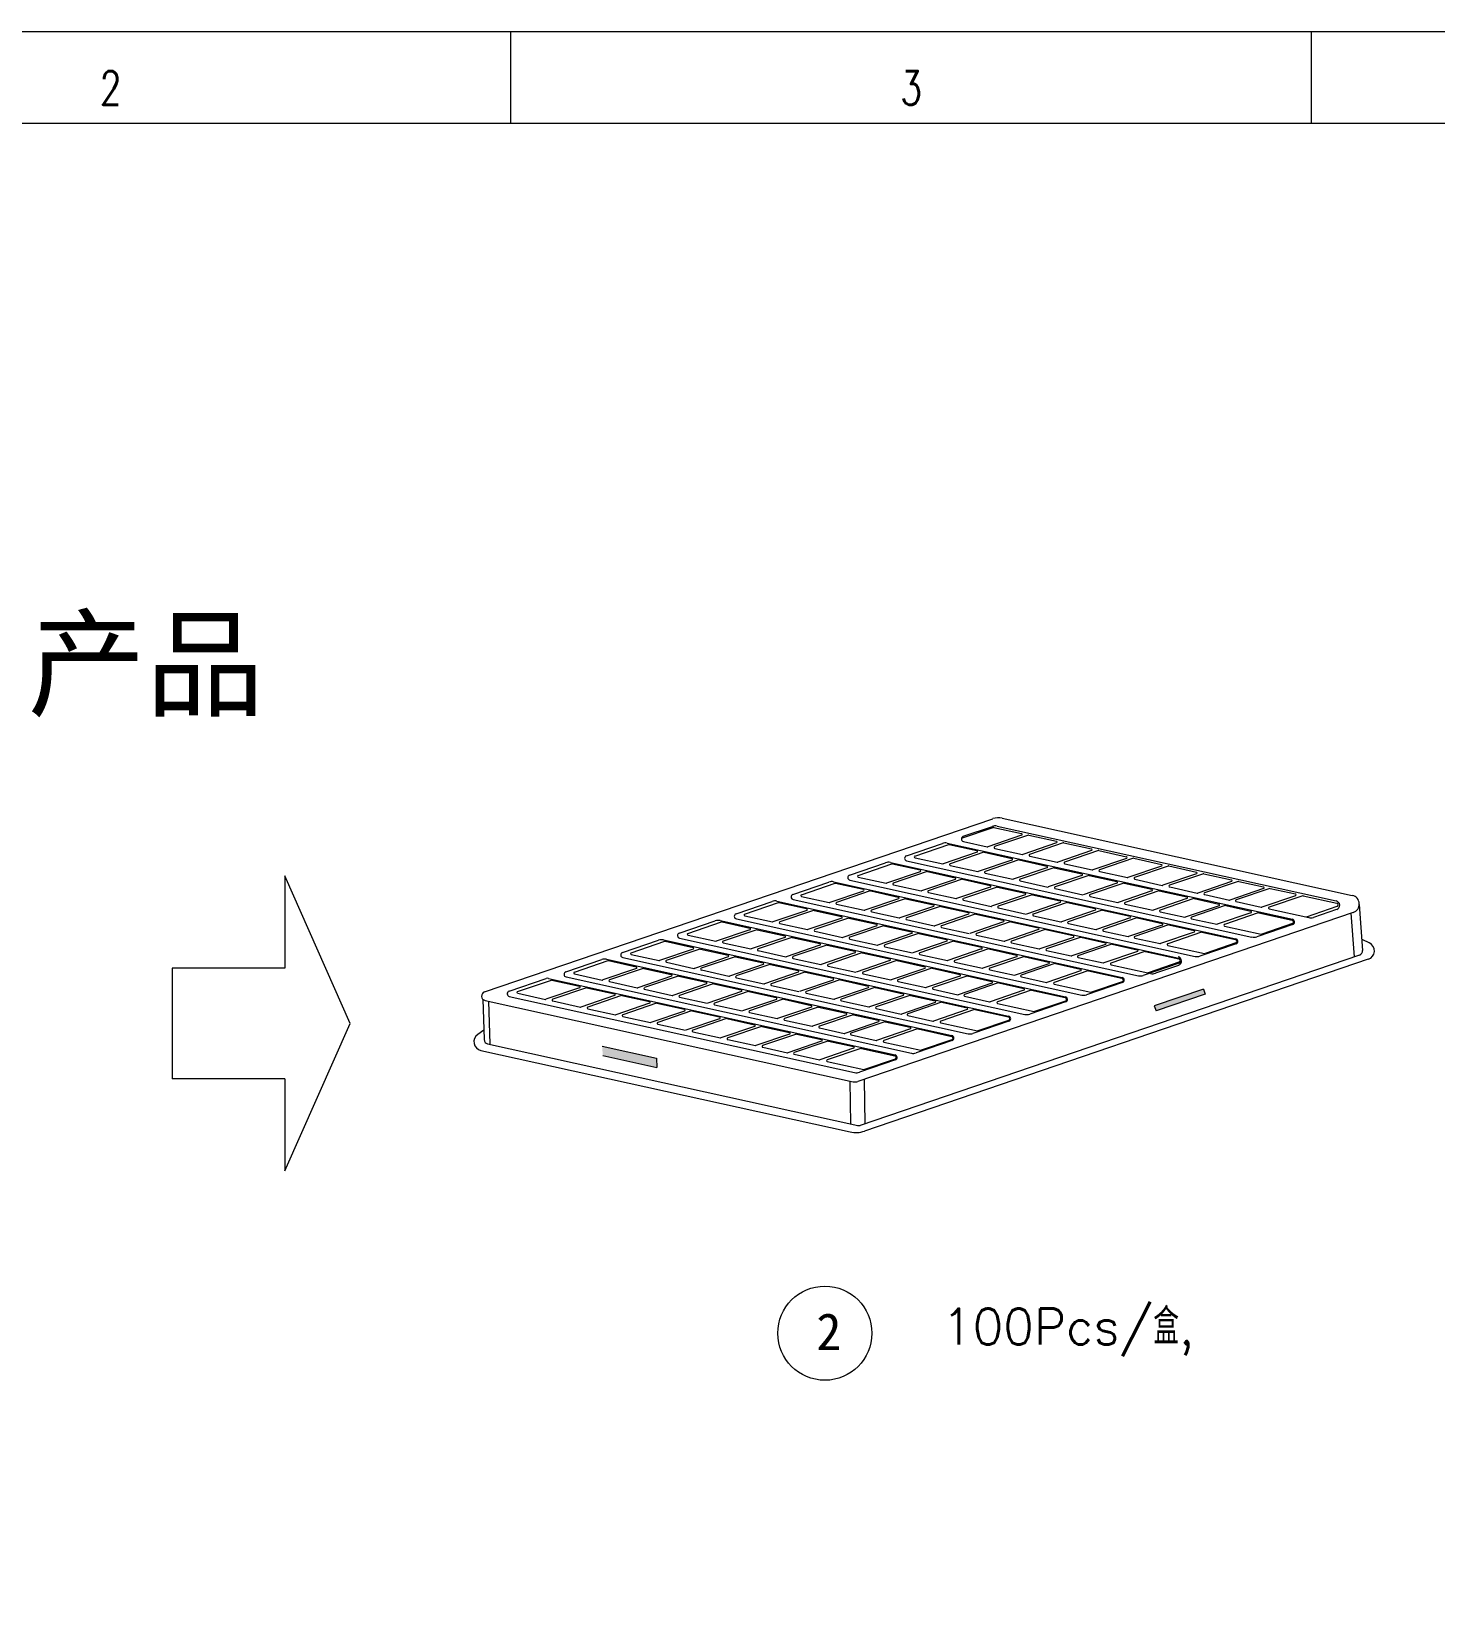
# Model space of a CAD drawing. Extents: x 2510 to 2660, y 706 to 761.
# Drawn here: x 2603.74 to 2624.71, y 737.73 to 761.17 of the extents above; entities that cross this region are included whole.
import ezdxf
from ezdxf.enums import TextEntityAlignment as Align

# ---------------------------------------------------------------- set-up
doc = ezdxf.new("R2010")
doc.units = 0
doc.header["$MEASUREMENT"] = 0
doc.layers.get('0').update_dxf_attribs({"linetype": 'CONTINUOUS', "lineweight": 20})
doc.layers.add('DIM', color=3, linetype='CONTINUOUS', lineweight=9)
doc.layers.add('HANBO', color=7, linetype='CONTINUOUS', lineweight=9)
doc.styles.add('ROMANS', font='ROMANS.SHX', dxfattribs={"bigfont": 'gbcbig.shx'})
doc.styles.get("Standard").update_dxf_attribs({"font": 'simplex.shx', "bigfont": 'gbcbig.shx'})
doc.styles.add('宋体', font='')
doc.styles.add('細', font='')
doc.styles.get('宋体').set_extended_font_data('SimSun')
doc.styles.get('細').set_extended_font_data('NSimSun')

msp = doc.modelspace()

# ---------------------------------------------------------------- hatches: boundary and pattern name
at = {"linetype": 'ByBlock'}
for points in [[(2620.505, 746.619), (2620.534, 746.544), (2621.266, 746.794), (2621.237, 746.869)], [(2613.078, 745.699), (2613.069, 745.84), (2612.259, 746.018), (2612.268, 745.878)]]:
    msp.add_hatch(color=3, dxfattribs=at).paths.add_polyline_path(points)

# ---------------------------------------------------------------- linework, layer by layer
at = {"color": 141, "linetype": 'ByBlock'}
for p, q in [((2610.504, 746.827), (2618.091, 749.413)), ((2618.234, 749.421), (2623.462, 748.268)), ((2617.624, 749.121), (2618.099, 749.283)), ((2617.65, 749.15), (2618.086, 749.298)), ((2618.522, 749.167), (2618.018, 748.995)), ((2618.106, 749.284), (2618.521, 749.192)), ((2618.624, 749.167), (2618.12, 748.996)), ((2618.157, 749.302), (2623.221, 748.185)), ((2618.631, 749.168), (2619.043, 749.077)), ((2616.802, 748.861), (2617.34, 749.044)), ((2616.93, 748.856), (2617.434, 749.028)), ((2617.857, 748.911), (2617.353, 748.74)), ((2617.411, 749.048), (2622.568, 747.911)), ((2617.441, 749.028), (2617.855, 748.937)), ((2617.959, 748.912), (2617.455, 748.74)), ((2617.654, 749.073), (2618.011, 748.995)), ((2617.966, 748.912), (2618.378, 748.821)), ((2618.122, 748.97), (2618.534, 748.879)), ((2619.045, 749.051), (2618.541, 748.88)), ((2619.146, 749.052), (2618.643, 748.881)), ((2619.567, 748.936), (2619.064, 748.764)), ((2619.154, 749.053), (2619.566, 748.962)), ((2619.669, 748.937), (2619.165, 748.765)), ((2619.676, 748.937), (2620.088, 748.846)), ((2615.954, 748.572), (2616.492, 748.755)), ((2616.082, 748.567), (2616.586, 748.739)), ((2616.564, 748.759), (2621.72, 747.622)), ((2616.593, 748.739), (2617.008, 748.648)), ((2616.806, 748.784), (2621.963, 747.647)), ((2616.932, 748.831), (2617.346, 748.739)), ((2617.457, 748.715), (2617.869, 748.624)), ((2618.379, 748.796), (2617.876, 748.624)), ((2618.481, 748.797), (2617.978, 748.625)), ((2618.902, 748.681), (2618.398, 748.509)), ((2618.488, 748.797), (2618.9, 748.706)), ((2619.004, 748.681), (2618.5, 748.51)), ((2618.644, 748.855), (2619.056, 748.764)), ((2619.011, 748.682), (2619.423, 748.591)), ((2619.167, 748.74), (2619.579, 748.649)), ((2620.09, 748.821), (2619.586, 748.649)), ((2620.192, 748.822), (2619.688, 748.65)), ((2620.612, 748.706), (2620.109, 748.534)), ((2620.199, 748.822), (2620.611, 748.731)), ((2620.714, 748.706), (2620.211, 748.535)), ((2620.721, 748.707), (2621.133, 748.616)), ((2615.107, 748.283), (2615.644, 748.466)), ((2615.235, 748.278), (2615.738, 748.45)), ((2615.716, 748.47), (2620.873, 747.333)), ((2615.745, 748.45), (2616.16, 748.359)), ((2615.959, 748.495), (2621.115, 747.358)), ((2616.084, 748.542), (2616.498, 748.45)), ((2617.009, 748.622), (2616.506, 748.451)), ((2617.111, 748.623), (2616.607, 748.451)), ((2616.609, 748.426), (2617.021, 748.335)), ((2617.532, 748.507), (2617.028, 748.335)), ((2617.118, 748.623), (2617.53, 748.532)), ((2617.634, 748.508), (2617.13, 748.336)), ((2617.641, 748.508), (2618.053, 748.417)), ((2617.979, 748.599), (2618.391, 748.509)), ((2618.502, 748.484), (2618.914, 748.393)), ((2619.424, 748.565), (2618.921, 748.394)), ((2619.526, 748.566), (2619.023, 748.394)), ((2619.947, 748.45), (2619.443, 748.278)), ((2619.533, 748.567), (2619.946, 748.476)), ((2620.049, 748.451), (2619.545, 748.279)), ((2619.689, 748.624), (2620.102, 748.534)), ((2620.056, 748.451), (2620.468, 748.36)), ((2620.212, 748.509), (2620.624, 748.418)), ((2621.135, 748.59), (2620.631, 748.419)), ((2621.237, 748.591), (2620.733, 748.419)), ((2621.657, 748.475), (2621.154, 748.303)), ((2621.244, 748.591), (2621.656, 748.501)), ((2621.759, 748.476), (2621.256, 748.304)), ((2621.766, 748.476), (2622.135, 748.395)), ((2615.111, 748.206), (2620.268, 747.069)), ((2615.236, 748.253), (2615.651, 748.161)), ((2616.161, 748.333), (2615.658, 748.162)), ((2616.263, 748.334), (2615.76, 748.162)), ((2616.684, 748.218), (2616.18, 748.046)), ((2616.27, 748.334), (2616.682, 748.243)), ((2616.786, 748.219), (2616.282, 748.047)), ((2616.793, 748.219), (2617.205, 748.128)), ((2617.131, 748.31), (2617.544, 748.22)), ((2618.054, 748.392), (2617.551, 748.22)), ((2618.156, 748.392), (2617.653, 748.221)), ((2617.654, 748.195), (2618.066, 748.104)), ((2618.577, 748.276), (2618.073, 748.105)), ((2618.163, 748.393), (2618.575, 748.302)), ((2618.679, 748.277), (2618.175, 748.105)), ((2618.686, 748.278), (2619.098, 748.187)), ((2619.024, 748.369), (2619.436, 748.278)), ((2619.547, 748.254), (2619.959, 748.163)), ((2620.47, 748.335), (2619.966, 748.163)), ((2620.571, 748.336), (2620.068, 748.164)), ((2620.992, 748.22), (2620.489, 748.048)), ((2620.579, 748.336), (2620.991, 748.245)), ((2621.094, 748.22), (2620.59, 748.049)), ((2620.735, 748.394), (2621.147, 748.303)), ((2621.101, 748.221), (2621.47, 748.139)), ((2621.257, 748.279), (2621.626, 748.197)), ((2622.136, 748.369), (2621.633, 748.198)), ((2622.23, 748.372), (2621.726, 748.2)), ((2622.613, 748.264), (2622.11, 748.093)), ((2622.722, 748.263), (2622.218, 748.092)), ((2622.237, 748.372), (2622.612, 748.29)), ((2622.729, 748.264), (2623.23, 748.153)), ((2614.259, 747.994), (2614.797, 748.177)), ((2614.387, 747.989), (2614.891, 748.161)), ((2614.388, 747.964), (2614.803, 747.872)), ((2615.314, 748.044), (2614.81, 747.873)), ((2614.868, 748.181), (2620.025, 747.044)), ((2614.898, 748.161), (2615.312, 748.07)), ((2615.416, 748.045), (2614.912, 747.873)), ((2615.423, 748.045), (2615.835, 747.954)), ((2615.761, 748.137), (2616.173, 748.046)), ((2623.476, 748.013), (2616.078, 745.491)), ((2616.284, 748.021), (2616.696, 747.931)), ((2617.206, 748.103), (2616.703, 747.931)), ((2617.308, 748.103), (2616.805, 747.932)), ((2617.729, 747.987), (2617.225, 747.816)), ((2617.315, 748.104), (2617.728, 748.013)), ((2617.831, 747.988), (2617.327, 747.816)), ((2617.838, 747.989), (2618.25, 747.898)), ((2618.177, 748.08), (2618.589, 747.989)), ((2619.099, 748.161), (2618.596, 747.989)), ((2619.201, 748.162), (2618.698, 747.99)), ((2618.699, 747.965), (2619.111, 747.874)), ((2619.622, 748.046), (2619.118, 747.874)), ((2619.208, 748.162), (2619.62, 748.071)), ((2619.724, 748.047), (2619.22, 747.875)), ((2619.731, 748.047), (2620.143, 747.956)), ((2620.069, 748.138), (2620.481, 748.048)), ((2620.592, 748.023), (2620.961, 747.942)), ((2621.471, 748.114), (2620.968, 747.942)), ((2621.564, 748.117), (2621.061, 747.945)), ((2621.948, 748.009), (2621.444, 747.837)), ((2622.057, 748.008), (2621.553, 747.836)), ((2621.572, 748.117), (2621.947, 748.034)), ((2621.727, 748.175), (2622.103, 748.092)), ((2622.064, 748.008), (2622.565, 747.898)), ((2622.22, 748.066), (2622.811, 747.936)), ((2623.233, 748.102), (2622.771, 747.945)), ((2623.228, 748.058), (2622.882, 747.94)), ((2623.44, 748.001), (2623.487, 747.35)), ((2623.565, 748.13), (2623.615, 747.446)), ((2613.411, 747.705), (2613.949, 747.888)), ((2613.539, 747.7), (2614.043, 747.872)), ((2614.466, 747.755), (2613.962, 747.584)), ((2614.02, 747.892), (2619.177, 746.755)), ((2614.05, 747.872), (2614.464, 747.781)), ((2614.568, 747.756), (2614.064, 747.584)), ((2614.263, 747.917), (2619.42, 746.78)), ((2614.575, 747.756), (2614.987, 747.665)), ((2614.913, 747.848), (2615.326, 747.757)), ((2615.836, 747.929), (2615.333, 747.757)), ((2615.938, 747.93), (2615.435, 747.758)), ((2615.436, 747.732), (2615.848, 747.642)), ((2616.359, 747.814), (2615.855, 747.642)), ((2615.945, 747.93), (2616.357, 747.839)), ((2616.461, 747.814), (2615.957, 747.643)), ((2616.468, 747.815), (2616.88, 747.724)), ((2616.806, 747.906), (2617.218, 747.815)), ((2617.329, 747.791), (2617.741, 747.7)), ((2618.252, 747.872), (2617.748, 747.7)), ((2618.353, 747.873), (2617.85, 747.701)), ((2618.774, 747.757), (2618.271, 747.585)), ((2618.361, 747.873), (2618.773, 747.782)), ((2618.876, 747.758), (2618.372, 747.586)), ((2618.883, 747.758), (2619.295, 747.667)), ((2619.222, 747.849), (2619.634, 747.759)), ((2620.144, 747.931), (2619.641, 747.759)), ((2620.246, 747.931), (2619.743, 747.76)), ((2619.744, 747.734), (2620.113, 747.653)), ((2620.623, 747.825), (2620.12, 747.653)), ((2620.717, 747.828), (2620.213, 747.656)), ((2620.253, 747.932), (2620.622, 747.85)), ((2621.1, 747.72), (2620.597, 747.548)), ((2621.209, 747.719), (2620.705, 747.547)), ((2620.724, 747.828), (2621.099, 747.745)), ((2621.062, 747.919), (2621.437, 747.837)), ((2621.216, 747.719), (2621.717, 747.609)), ((2621.555, 747.811), (2622.102, 747.69)), ((2622.572, 747.834), (2622.035, 747.651)), ((2622.568, 747.847), (2622.109, 747.69)), ((2612.564, 747.416), (2613.101, 747.599)), ((2612.692, 747.411), (2613.195, 747.583)), ((2613.173, 747.603), (2618.329, 746.466)), ((2613.202, 747.583), (2613.617, 747.492)), ((2613.416, 747.628), (2618.572, 746.491)), ((2613.541, 747.675), (2613.955, 747.583)), ((2614.066, 747.559), (2614.478, 747.468)), ((2614.988, 747.64), (2614.485, 747.468)), ((2615.09, 747.641), (2614.587, 747.469)), ((2615.511, 747.525), (2615.007, 747.353)), ((2615.098, 747.641), (2615.51, 747.55)), ((2615.613, 747.525), (2615.109, 747.354)), ((2615.62, 747.526), (2616.032, 747.435)), ((2615.959, 747.617), (2616.371, 747.526)), ((2616.881, 747.698), (2616.378, 747.527)), ((2616.983, 747.699), (2616.48, 747.528)), ((2616.481, 747.502), (2616.893, 747.411)), ((2617.404, 747.583), (2616.9, 747.411)), ((2616.99, 747.7), (2617.402, 747.609)), ((2617.506, 747.584), (2617.002, 747.412)), ((2617.513, 747.584), (2617.925, 747.493)), ((2617.851, 747.676), (2618.263, 747.585)), ((2618.374, 747.56), (2618.786, 747.47)), ((2619.297, 747.642), (2618.793, 747.47)), ((2619.399, 747.642), (2618.895, 747.471)), ((2619.776, 747.536), (2619.272, 747.364)), ((2619.869, 747.539), (2619.365, 747.367)), ((2619.406, 747.643), (2619.774, 747.561)), ((2619.876, 747.539), (2620.251, 747.456)), ((2620.215, 747.63), (2620.59, 747.548)), ((2620.707, 747.522), (2621.254, 747.401)), ((2621.725, 747.545), (2621.187, 747.362)), ((2621.72, 747.558), (2621.262, 747.401)), ((2623.603, 747.614), (2623.716, 747.559)), ((2611.716, 747.127), (2612.254, 747.31)), ((2611.844, 747.122), (2612.347, 747.294)), ((2612.325, 747.314), (2617.482, 746.177)), ((2612.355, 747.294), (2612.769, 747.203)), ((2612.568, 747.339), (2617.725, 746.202)), ((2612.693, 747.386), (2613.108, 747.294)), ((2613.618, 747.466), (2613.115, 747.295)), ((2613.72, 747.467), (2613.217, 747.295)), ((2613.218, 747.27), (2613.63, 747.179)), ((2614.141, 747.351), (2613.637, 747.179)), ((2613.727, 747.467), (2614.139, 747.376)), ((2614.243, 747.352), (2613.739, 747.18)), ((2614.25, 747.352), (2614.662, 747.261)), ((2614.588, 747.444), (2615, 747.353)), ((2615.111, 747.328), (2615.523, 747.237)), ((2616.034, 747.409), (2615.53, 747.238)), ((2616.135, 747.41), (2615.632, 747.239)), ((2616.556, 747.294), (2616.053, 747.122)), ((2623.57, 747.378), (2616.111, 744.835)), ((2616.143, 747.411), (2616.555, 747.32)), ((2616.658, 747.295), (2616.154, 747.123)), ((2623.701, 747.314), (2616.176, 744.749)), ((2616.665, 747.295), (2617.077, 747.204)), ((2617.004, 747.387), (2617.416, 747.296)), ((2617.926, 747.468), (2617.423, 747.296)), ((2618.028, 747.469), (2617.525, 747.297)), ((2617.526, 747.271), (2617.938, 747.181)), ((2618.449, 747.353), (2617.945, 747.181)), ((2618.035, 747.469), (2618.448, 747.378)), ((2618.551, 747.353), (2618.047, 747.182)), ((2619.021, 747.25), (2618.518, 747.078)), ((2618.558, 747.354), (2618.927, 747.272)), ((2618.896, 747.445), (2619.265, 747.364)), ((2619.028, 747.25), (2619.403, 747.167)), ((2619.367, 747.341), (2619.742, 747.259)), ((2620.253, 747.431), (2619.749, 747.259)), ((2620.361, 747.43), (2619.858, 747.258)), ((2620.877, 747.256), (2620.339, 747.073)), ((2620.368, 747.43), (2620.87, 747.32)), ((2620.873, 747.269), (2620.414, 747.112)), ((2610.868, 746.838), (2611.423, 747.027)), ((2611.459, 747.029), (2616.634, 745.888)), ((2611.72, 747.05), (2616.877, 745.913)), ((2611.845, 747.097), (2612.26, 747.005)), ((2612.77, 747.177), (2612.267, 747.006)), ((2612.872, 747.178), (2612.369, 747.006)), ((2613.293, 747.062), (2612.79, 746.89)), ((2612.88, 747.178), (2613.292, 747.087)), ((2613.395, 747.063), (2612.891, 746.891)), ((2613.402, 747.063), (2613.814, 746.972)), ((2613.741, 747.155), (2614.153, 747.064)), ((2614.663, 747.236), (2614.16, 747.064)), ((2614.765, 747.236), (2614.262, 747.065)), ((2614.263, 747.039), (2614.675, 746.948)), ((2615.186, 747.12), (2614.682, 746.949)), ((2614.772, 747.237), (2615.184, 747.146)), ((2615.288, 747.121), (2614.784, 746.95)), ((2615.295, 747.122), (2615.707, 747.031)), ((2615.633, 747.213), (2616.045, 747.122)), ((2616.156, 747.098), (2616.568, 747.007)), ((2617.079, 747.179), (2616.575, 747.007)), ((2617.181, 747.18), (2616.677, 747.008)), ((2617.601, 747.064), (2617.098, 746.892)), ((2617.188, 747.18), (2617.6, 747.089)), ((2617.703, 747.064), (2617.2, 746.893)), ((2617.71, 747.065), (2618.079, 746.983)), ((2618.049, 747.156), (2618.417, 747.075)), ((2618.928, 747.247), (2618.425, 747.075)), ((2618.519, 747.052), (2618.894, 746.97)), ((2619.405, 747.142), (2618.901, 746.97)), ((2619.514, 747.141), (2619.01, 746.969)), ((2619.521, 747.141), (2620.022, 747.031)), ((2619.859, 747.233), (2620.407, 747.112)), ((2620.867, 747.224), (2620.522, 747.106)), ((2610.996, 746.833), (2611.5, 747.005)), ((2610.998, 746.808), (2611.412, 746.716)), ((2611.923, 746.888), (2611.419, 746.717)), ((2611.507, 747.005), (2611.921, 746.914)), ((2612.025, 746.889), (2611.521, 746.717)), ((2612.032, 746.889), (2612.444, 746.798)), ((2612.37, 746.981), (2612.782, 746.89)), ((2612.893, 746.866), (2613.305, 746.775)), ((2613.816, 746.947), (2613.312, 746.775)), ((2613.917, 746.947), (2613.414, 746.776)), ((2614.338, 746.831), (2613.835, 746.66)), ((2613.925, 746.948), (2614.337, 746.857)), ((2614.44, 746.832), (2613.936, 746.661)), ((2614.447, 746.833), (2614.859, 746.742)), ((2614.786, 746.924), (2615.198, 746.833)), ((2615.708, 747.005), (2615.205, 746.833)), ((2615.81, 747.006), (2615.307, 746.834)), ((2615.308, 746.809), (2615.72, 746.718)), ((2616.231, 746.89), (2615.727, 746.718)), ((2615.817, 747.006), (2616.23, 746.915)), ((2616.333, 746.891), (2615.829, 746.719)), ((2616.34, 746.891), (2616.752, 746.8)), ((2616.678, 746.982), (2617.091, 746.892)), ((2617.201, 746.867), (2617.57, 746.786)), ((2618.08, 746.958), (2617.577, 746.786)), ((2618.173, 746.961), (2617.67, 746.789)), ((2618.557, 746.853), (2618.054, 746.681)), ((2618.666, 746.852), (2618.162, 746.68)), ((2618.181, 746.961), (2618.556, 746.878)), ((2618.673, 746.852), (2619.174, 746.742)), ((2619.011, 746.944), (2619.559, 746.823)), ((2620.029, 746.967), (2619.491, 746.784)), ((2620.025, 746.98), (2619.566, 746.823)), ((2610.476, 746.719), (2610.496, 746.115)), ((2610.511, 746.699), (2616.006, 745.487)), ((2610.561, 746.688), (2610.582, 746.045)), ((2610.872, 746.761), (2616.029, 745.624)), ((2611.523, 746.692), (2611.935, 746.601)), ((2612.445, 746.773), (2611.942, 746.601)), ((2612.547, 746.774), (2612.044, 746.602)), ((2612.045, 746.577), (2612.457, 746.486)), ((2612.968, 746.658), (2612.464, 746.486)), ((2612.554, 746.774), (2612.966, 746.683)), ((2613.07, 746.658), (2612.566, 746.487)), ((2613.077, 746.659), (2613.489, 746.568)), ((2613.415, 746.75), (2613.827, 746.659)), ((2613.938, 746.635), (2614.35, 746.544)), ((2614.861, 746.716), (2614.357, 746.544)), ((2614.963, 746.717), (2614.459, 746.545)), ((2615.383, 746.601), (2614.88, 746.429)), ((2614.97, 746.717), (2615.382, 746.626)), ((2615.485, 746.602), (2614.982, 746.43)), ((2615.492, 746.602), (2615.904, 746.511)), ((2615.831, 746.693), (2616.243, 746.603)), ((2616.753, 746.775), (2616.25, 746.603)), ((2616.855, 746.775), (2616.352, 746.604)), ((2616.353, 746.578), (2616.722, 746.497)), ((2617.233, 746.669), (2616.729, 746.497)), ((2617.326, 746.672), (2616.822, 746.5)), ((2616.863, 746.776), (2617.231, 746.694)), ((2617.709, 746.564), (2617.206, 746.392)), ((2617.818, 746.563), (2617.315, 746.391)), ((2617.333, 746.672), (2617.708, 746.589)), ((2617.671, 746.763), (2618.046, 746.681)), ((2617.825, 746.563), (2618.327, 746.453)), ((2618.164, 746.655), (2618.711, 746.534)), ((2619.181, 746.678), (2618.644, 746.495)), ((2619.177, 746.691), (2618.718, 746.534)), ((2612.568, 746.461), (2612.98, 746.37)), ((2613.49, 746.542), (2612.987, 746.371)), ((2613.592, 746.543), (2613.089, 746.372)), ((2613.09, 746.346), (2613.502, 746.255)), ((2614.013, 746.427), (2613.509, 746.255)), ((2613.599, 746.544), (2614.012, 746.453)), ((2614.115, 746.428), (2613.611, 746.256)), ((2614.535, 746.312), (2614.032, 746.14)), ((2614.122, 746.428), (2614.534, 746.337)), ((2614.637, 746.313), (2614.134, 746.141)), ((2614.46, 746.52), (2614.873, 746.429)), ((2614.645, 746.313), (2615.057, 746.222)), ((2614.983, 746.404), (2615.395, 746.314)), ((2615.906, 746.486), (2615.402, 746.314)), ((2616.008, 746.486), (2615.504, 746.315)), ((2616.385, 746.38), (2615.881, 746.208)), ((2616.478, 746.383), (2615.975, 746.211)), ((2616.015, 746.487), (2616.383, 746.405)), ((2616.485, 746.383), (2616.86, 746.3)), ((2616.824, 746.474), (2617.199, 746.392)), ((2617.316, 746.366), (2617.864, 746.245)), ((2618.334, 746.389), (2617.796, 746.206)), ((2618.329, 746.402), (2617.871, 746.245)), ((2610.491, 746.254), (2610.401, 746.192)), ((2613.613, 746.231), (2614.025, 746.14)), ((2614.135, 746.115), (2614.547, 746.025)), ((2615.058, 746.197), (2614.555, 746.025)), ((2615.16, 746.197), (2614.656, 746.026)), ((2615.537, 746.091), (2615.034, 745.919)), ((2615.63, 746.094), (2615.127, 745.922)), ((2615.167, 746.198), (2615.536, 746.116)), ((2615.506, 746.289), (2615.874, 746.208)), ((2615.637, 746.094), (2616.013, 746.011)), ((2615.976, 746.185), (2616.351, 746.103)), ((2616.862, 746.275), (2616.358, 746.103)), ((2616.97, 746.274), (2616.467, 746.102)), ((2617.486, 746.1), (2616.948, 745.917)), ((2616.977, 746.274), (2617.479, 746.164)), ((2617.482, 746.113), (2617.023, 745.956)), ((2610.448, 745.953), (2615.962, 744.737)), ((2610.548, 746.052), (2616.075, 744.833)), ((2614.658, 746), (2615.026, 745.919)), ((2615.128, 745.896), (2615.503, 745.814)), ((2616.014, 745.986), (2615.51, 745.814)), ((2616.123, 745.985), (2615.619, 745.813)), ((2616.13, 745.985), (2616.631, 745.875)), ((2616.468, 746.077), (2617.016, 745.956)), ((2615.621, 745.788), (2616.168, 745.667)), ((2616.638, 745.811), (2616.101, 745.628)), ((2616.634, 745.824), (2616.175, 745.667)), ((2615.959, 745.497), (2615.969, 744.856)), ((2616.17, 745.522), (2616.181, 744.859))]:
    msp.add_line(p, q, dxfattribs=at)
at = {"linetype": 'ByBlock'}
for p, q in [((2621.237, 746.869), (2620.505, 746.619)), ((2621.266, 746.794), (2620.534, 746.544)), ((2621.237, 746.869), (2621.266, 746.794)), ((2620.505, 746.619), (2620.534, 746.544)), ((2612.259, 746.018), (2613.069, 745.84)), ((2612.268, 745.878), (2613.078, 745.699)), ((2613.069, 745.84), (2613.078, 745.699))]:
    msp.add_line(p, q, dxfattribs=at)
at = {"color": 141, "linetype": 'ByBlock'}
for centre, radius, start, end in [((2618.177, 749.162), 0.266, 77.5605, 108.8246), ((2617.663, 749.112), 0.0398, 108.8246, 257.5605), ((2618.128, 749.173), 0.133, 77.5605, 108.8246), ((2618.103, 749.271), 0.0133, 77.5605, 108.8246), ((2618.518, 749.179), 0.0133, 288.8246, 77.5605), ((2618.628, 749.155), 0.0133, 77.5605, 108.8246), ((2617.383, 748.919), 0.133, 77.5605, 108.8246), ((2617.438, 749.015), 0.0133, 77.5605, 108.8246), ((2617.853, 748.924), 0.0133, 288.8246, 77.5605), ((2617.963, 748.899), 0.0133, 77.5605, 108.8246), ((2618.014, 749.008), 0.0133, 257.5605, 288.8246), ((2618.125, 748.983), 0.0133, 108.8246, 257.5605), ((2619.04, 749.064), 0.0133, 288.8246, 77.5605), ((2619.151, 749.04), 0.0133, 77.5605, 108.8246), ((2619.563, 748.949), 0.0133, 288.8246, 77.5605), ((2619.673, 748.924), 0.0133, 77.5605, 108.8246), ((2616.535, 748.63), 0.133, 77.5605, 108.8246), ((2616.59, 748.726), 0.0133, 77.5605, 108.8246), ((2616.815, 748.823), 0.0398, 108.8246, 257.5605), ((2616.934, 748.844), 0.0133, 108.8246, 257.5605), ((2617.349, 748.752), 0.0133, 257.5605, 288.8246), ((2617.459, 748.728), 0.0133, 108.8246, 257.5605), ((2618.375, 748.808), 0.0133, 288.8246, 77.5605), ((2618.486, 748.784), 0.0133, 77.5605, 108.8246), ((2618.537, 748.892), 0.0133, 257.5605, 288.8246), ((2618.647, 748.868), 0.0133, 108.8246, 257.5605), ((2618.898, 748.693), 0.0133, 288.8246, 77.5605), ((2619.008, 748.669), 0.0133, 77.5605, 108.8246), ((2619.059, 748.777), 0.0133, 257.5605, 288.8246), ((2619.17, 748.753), 0.0133, 108.8246, 257.5605), ((2620.085, 748.833), 0.0133, 288.8246, 77.5605), ((2620.196, 748.809), 0.0133, 77.5605, 108.8246), ((2620.608, 748.718), 0.0133, 288.8246, 77.5605), ((2620.718, 748.694), 0.0133, 77.5605, 108.8246), ((2615.687, 748.341), 0.133, 77.5605, 108.8246), ((2615.743, 748.437), 0.0133, 77.5605, 108.8246), ((2615.967, 748.534), 0.0398, 108.8246, 257.5605), ((2616.087, 748.555), 0.0133, 108.8246, 257.5605), ((2616.501, 748.463), 0.0133, 257.5605, 288.8246), ((2616.612, 748.439), 0.0133, 108.8246, 257.5605), ((2617.005, 748.635), 0.0133, 288.8246, 77.5605), ((2617.115, 748.61), 0.0133, 77.5605, 108.8246), ((2617.527, 748.519), 0.0133, 288.8246, 77.5605), ((2617.638, 748.495), 0.0133, 77.5605, 108.8246), ((2617.872, 748.637), 0.0133, 257.5605, 288.8246), ((2617.982, 748.612), 0.0133, 108.8246, 257.5605), ((2618.394, 748.522), 0.0133, 257.5605, 288.8246), ((2618.505, 748.497), 0.0133, 108.8246, 257.5605), ((2619.42, 748.578), 0.0133, 288.8246, 77.5605), ((2619.531, 748.554), 0.0133, 77.5605, 108.8246), ((2619.582, 748.662), 0.0133, 257.5605, 288.8246), ((2619.692, 748.637), 0.0133, 108.8246, 257.5605), ((2619.943, 748.463), 0.0133, 288.8246, 77.5605), ((2620.053, 748.438), 0.0133, 77.5605, 108.8246), ((2620.104, 748.547), 0.0133, 257.5605, 288.8246), ((2620.215, 748.522), 0.0133, 108.8246, 257.5605), ((2621.13, 748.603), 0.0133, 288.8246, 77.5605), ((2621.241, 748.579), 0.0133, 77.5605, 108.8246), ((2621.653, 748.488), 0.0133, 288.8246, 77.5605), ((2621.763, 748.463), 0.0133, 77.5605, 108.8246), ((2615.12, 748.245), 0.0398, 108.8246, 257.5605), ((2615.239, 748.266), 0.0133, 108.8246, 257.5605), ((2616.157, 748.346), 0.0133, 288.8246, 77.5605), ((2616.268, 748.321), 0.0133, 77.5605, 108.8246), ((2616.68, 748.23), 0.0133, 288.8246, 77.5605), ((2616.79, 748.206), 0.0133, 77.5605, 108.8246), ((2617.024, 748.348), 0.0133, 257.5605, 288.8246), ((2617.134, 748.323), 0.0133, 108.8246, 257.5605), ((2617.546, 748.233), 0.0133, 257.5605, 288.8246), ((2617.657, 748.208), 0.0133, 108.8246, 257.5605), ((2618.05, 748.404), 0.0133, 288.8246, 77.5605), ((2618.16, 748.38), 0.0133, 77.5605, 108.8246), ((2618.572, 748.289), 0.0133, 288.8246, 77.5605), ((2618.683, 748.265), 0.0133, 77.5605, 108.8246), ((2618.917, 748.406), 0.0133, 257.5605, 288.8246), ((2619.027, 748.382), 0.0133, 108.8246, 257.5605), ((2619.55, 748.267), 0.0133, 108.8246, 257.5605), ((2620.465, 748.347), 0.0133, 288.8246, 77.5605), ((2620.576, 748.323), 0.0133, 77.5605, 108.8246), ((2620.627, 748.431), 0.0133, 257.5605, 288.8246), ((2620.737, 748.407), 0.0133, 108.8246, 257.5605), ((2620.988, 748.232), 0.0133, 288.8246, 77.5605), ((2621.098, 748.208), 0.0133, 77.5605, 108.8246), ((2621.15, 748.316), 0.0133, 257.5605, 288.8246), ((2621.26, 748.292), 0.0133, 108.8246, 257.5605), ((2621.629, 748.21), 0.0133, 257.5605, 288.8246), ((2621.73, 748.188), 0.0133, 108.8246, 257.5605), ((2622.132, 748.382), 0.0133, 288.8246, 77.5605), ((2622.234, 748.359), 0.0133, 77.5605, 108.8246), ((2622.609, 748.277), 0.0133, 288.8246, 77.5605), ((2622.726, 748.251), 0.0133, 77.5605, 108.8246), ((2623.433, 748.139), 0.133, 288.8246, 77.5605), ((2614.272, 747.956), 0.0398, 108.8246, 257.5605), ((2614.391, 747.977), 0.0133, 108.8246, 257.5605), ((2614.84, 748.052), 0.133, 77.5605, 108.8246), ((2614.895, 748.148), 0.0133, 77.5605, 108.8246), ((2615.309, 748.057), 0.0133, 288.8246, 77.5605), ((2615.42, 748.032), 0.0133, 77.5605, 108.8246), ((2615.654, 748.174), 0.0133, 257.5605, 288.8246), ((2615.764, 748.15), 0.0133, 108.8246, 257.5605), ((2615.832, 747.941), 0.0133, 288.8246, 77.5605), ((2616.176, 748.059), 0.0133, 257.5605, 288.8246), ((2616.287, 748.034), 0.0133, 108.8246, 257.5605), ((2617.202, 748.115), 0.0133, 288.8246, 77.5605), ((2617.313, 748.091), 0.0133, 77.5605, 108.8246), ((2617.725, 748), 0.0133, 288.8246, 77.5605), ((2617.835, 747.976), 0.0133, 77.5605, 108.8246), ((2618.069, 748.117), 0.0133, 257.5605, 288.8246), ((2618.179, 748.093), 0.0133, 108.8246, 257.5605), ((2618.702, 747.978), 0.0133, 108.8246, 257.5605), ((2619.095, 748.174), 0.0133, 288.8246, 77.5605), ((2619.205, 748.149), 0.0133, 77.5605, 108.8246), ((2619.618, 748.058), 0.0133, 288.8246, 77.5605), ((2619.728, 748.034), 0.0133, 77.5605, 108.8246), ((2619.962, 748.176), 0.0133, 257.5605, 288.8246), ((2620.072, 748.151), 0.0133, 108.8246, 257.5605), ((2620.14, 747.943), 0.0133, 288.8246, 77.5605), ((2620.484, 748.06), 0.0133, 257.5605, 288.8246), ((2620.595, 748.036), 0.0133, 108.8246, 257.5605), ((2621.467, 748.126), 0.0133, 288.8246, 77.5605), ((2621.569, 748.104), 0.0133, 77.5605, 108.8246), ((2621.944, 748.021), 0.0133, 288.8246, 77.5605), ((2622.061, 747.995), 0.0133, 77.5605, 108.8246), ((2622.105, 748.105), 0.0133, 257.5605, 288.8246), ((2622.105, 748.105), 0.0133, 257.5605, 288.8246), ((2622.223, 748.079), 0.0133, 108.8246, 257.5605), ((2623.207, 748.121), 0.0664, 288.8246, 77.5605), ((2623.225, 748.127), 0.0266, 288.8246, 77.5605), ((2613.992, 747.763), 0.133, 77.5605, 108.8246), ((2614.047, 747.859), 0.0133, 77.5605, 108.8246), ((2614.462, 747.768), 0.0133, 288.8246, 77.5605), ((2614.572, 747.743), 0.0133, 77.5605, 108.8246), ((2614.806, 747.885), 0.0133, 257.5605, 288.8246), ((2614.916, 747.861), 0.0133, 108.8246, 257.5605), ((2615.328, 747.77), 0.0133, 257.5605, 288.8246), ((2615.439, 747.745), 0.0133, 108.8246, 257.5605), ((2615.942, 747.917), 0.0133, 77.5605, 108.8246), ((2616.354, 747.826), 0.0133, 288.8246, 77.5605), ((2616.465, 747.802), 0.0133, 77.5605, 108.8246), ((2616.699, 747.944), 0.0133, 257.5605, 288.8246), ((2616.809, 747.919), 0.0133, 108.8246, 257.5605), ((2616.877, 747.711), 0.0133, 288.8246, 77.5605), ((2617.221, 747.828), 0.0133, 257.5605, 288.8246), ((2617.332, 747.804), 0.0133, 108.8246, 257.5605), ((2618.247, 747.885), 0.0133, 288.8246, 77.5605), ((2618.358, 747.86), 0.0133, 77.5605, 108.8246), ((2618.77, 747.769), 0.0133, 288.8246, 77.5605), ((2618.88, 747.745), 0.0133, 77.5605, 108.8246), ((2619.114, 747.887), 0.0133, 257.5605, 288.8246), ((2619.224, 747.862), 0.0133, 108.8246, 257.5605), ((2619.637, 747.771), 0.0133, 257.5605, 288.8246), ((2619.747, 747.747), 0.0133, 108.8246, 257.5605), ((2620.251, 747.919), 0.0133, 77.5605, 108.8246), ((2620.619, 747.837), 0.0133, 288.8246, 77.5605), ((2620.721, 747.815), 0.0133, 77.5605, 108.8246), ((2620.963, 747.955), 0.0133, 257.5605, 288.8246), ((2621.065, 747.932), 0.0133, 108.8246, 257.5605), ((2621.096, 747.732), 0.0133, 288.8246, 77.5605), ((2621.213, 747.706), 0.0133, 77.5605, 108.8246), ((2621.44, 747.85), 0.0133, 257.5605, 288.8246), ((2621.44, 747.85), 0.0133, 257.5605, 288.8246), ((2621.557, 747.824), 0.0133, 108.8246, 257.5605), ((2622.559, 747.872), 0.0266, 288.8246, 77.5605), ((2622.559, 747.872), 0.0398, 288.8246, 77.5605), ((2622.839, 748.066), 0.133, 257.5605, 288.8246), ((2613.144, 747.474), 0.133, 77.5605, 108.8246), ((2613.199, 747.57), 0.0133, 77.5605, 108.8246), ((2613.424, 747.667), 0.0398, 108.8246, 257.5605), ((2613.544, 747.688), 0.0133, 108.8246, 257.5605), ((2613.614, 747.479), 0.0133, 288.8246, 77.5605), ((2613.958, 747.596), 0.0133, 257.5605, 288.8246), ((2614.069, 747.572), 0.0133, 108.8246, 257.5605), ((2614.984, 747.652), 0.0133, 288.8246, 77.5605), ((2615.095, 747.628), 0.0133, 77.5605, 108.8246), ((2615.507, 747.537), 0.0133, 288.8246, 77.5605), ((2615.617, 747.513), 0.0133, 77.5605, 108.8246), ((2615.851, 747.655), 0.0133, 257.5605, 288.8246), ((2615.961, 747.63), 0.0133, 108.8246, 257.5605), ((2616.373, 747.539), 0.0133, 257.5605, 288.8246), ((2616.484, 747.515), 0.0133, 108.8246, 257.5605), ((2616.987, 747.687), 0.0133, 77.5605, 108.8246), ((2617.4, 747.596), 0.0133, 288.8246, 77.5605), ((2617.51, 747.571), 0.0133, 77.5605, 108.8246), ((2617.854, 747.689), 0.0133, 108.8246, 257.5605), ((2617.922, 747.48), 0.0133, 288.8246, 77.5605), ((2618.266, 747.598), 0.0133, 257.5605, 288.8246), ((2618.377, 747.573), 0.0133, 108.8246, 257.5605), ((2619.292, 747.654), 0.0133, 288.8246, 77.5605), ((2619.403, 747.63), 0.0133, 77.5605, 108.8246), ((2619.771, 747.548), 0.0133, 288.8246, 77.5605), ((2619.873, 747.526), 0.0133, 77.5605, 108.8246), ((2620.116, 747.666), 0.0133, 257.5605, 288.8246), ((2620.217, 747.643), 0.0133, 108.8246, 257.5605), ((2620.592, 747.561), 0.0133, 257.5605, 288.8246), ((2620.592, 747.561), 0.0133, 257.5605, 288.8246), ((2620.71, 747.535), 0.0133, 108.8246, 257.5605), ((2621.712, 747.583), 0.0266, 288.8246, 77.5605), ((2621.712, 747.583), 0.0398, 288.8246, 77.5605), ((2621.992, 747.777), 0.133, 257.5605, 288.8246), ((2622.105, 747.703), 0.0133, 257.5605, 288.8246), ((2623.658, 747.44), 0.133, 288.8246, 63.9871), ((2612.296, 747.185), 0.133, 77.5605, 108.8246), ((2612.352, 747.281), 0.0133, 77.5605, 108.8246), ((2612.576, 747.378), 0.0398, 108.8246, 257.5605), ((2612.696, 747.399), 0.0133, 108.8246, 257.5605), ((2613.11, 747.307), 0.0133, 257.5605, 288.8246), ((2613.221, 747.283), 0.0133, 108.8246, 257.5605), ((2613.724, 747.454), 0.0133, 77.5605, 108.8246), ((2614.136, 747.364), 0.0133, 288.8246, 77.5605), ((2614.247, 747.339), 0.0133, 77.5605, 108.8246), ((2614.481, 747.481), 0.0133, 257.5605, 288.8246), ((2614.591, 747.456), 0.0133, 108.8246, 257.5605), ((2614.659, 747.248), 0.0133, 288.8246, 77.5605), ((2615.003, 747.366), 0.0133, 257.5605, 288.8246), ((2615.114, 747.341), 0.0133, 108.8246, 257.5605), ((2616.029, 747.422), 0.0133, 288.8246, 77.5605), ((2616.14, 747.398), 0.0133, 77.5605, 108.8246), ((2616.552, 747.307), 0.0133, 288.8246, 77.5605), ((2616.662, 747.282), 0.0133, 77.5605, 108.8246), ((2617.006, 747.4), 0.0133, 108.8246, 257.5605), ((2617.419, 747.309), 0.0133, 257.5605, 288.8246), ((2617.529, 747.284), 0.0133, 108.8246, 257.5605), ((2618.033, 747.456), 0.0133, 77.5605, 108.8246), ((2618.445, 747.365), 0.0133, 288.8246, 77.5605), ((2618.555, 747.341), 0.0133, 77.5605, 108.8246), ((2618.789, 747.482), 0.0133, 257.5605, 288.8246), ((2618.899, 747.458), 0.0133, 108.8246, 257.5605), ((2618.924, 747.259), 0.0133, 288.8246, 77.5605), ((2619.025, 747.237), 0.0133, 77.5605, 108.8246), ((2619.268, 747.377), 0.0133, 257.5605, 288.8246), ((2619.37, 747.354), 0.0133, 108.8246, 257.5605), ((2619.745, 747.272), 0.0133, 257.5605, 288.8246), ((2619.745, 747.272), 0.0133, 257.5605, 288.8246), ((2619.862, 747.246), 0.0133, 108.8246, 257.5605), ((2620.248, 747.443), 0.0133, 288.8246, 77.5605), ((2620.366, 747.417), 0.0133, 77.5605, 108.8246), ((2620.846, 747.287), 0.0664, 288.8246, 77.5605), ((2620.864, 747.294), 0.0266, 288.8246, 77.5605), ((2620.864, 747.294), 0.0398, 288.8246, 77.5605), ((2621.144, 747.488), 0.133, 257.5605, 288.8246), ((2621.257, 747.414), 0.0133, 257.5605, 288.8246), ((2623.549, 747.441), 0.0664, 288.8246, 4.1491), ((2611.445, 746.964), 0.0664, 77.5605, 108.8246), ((2611.729, 747.089), 0.0398, 108.8246, 257.5605), ((2611.848, 747.11), 0.0133, 108.8246, 257.5605), ((2612.766, 747.19), 0.0133, 288.8246, 77.5605), ((2612.877, 747.165), 0.0133, 77.5605, 108.8246), ((2613.289, 747.075), 0.0133, 288.8246, 77.5605), ((2613.399, 747.05), 0.0133, 77.5605, 108.8246), ((2613.633, 747.192), 0.0133, 257.5605, 288.8246), ((2613.743, 747.167), 0.0133, 108.8246, 257.5605), ((2614.155, 747.077), 0.0133, 257.5605, 288.8246), ((2614.266, 747.052), 0.0133, 108.8246, 257.5605), ((2614.769, 747.224), 0.0133, 77.5605, 108.8246), ((2615.182, 747.133), 0.0133, 288.8246, 77.5605), ((2615.292, 747.109), 0.0133, 77.5605, 108.8246), ((2615.526, 747.25), 0.0133, 257.5605, 288.8246), ((2615.636, 747.226), 0.0133, 108.8246, 257.5605), ((2615.704, 747.018), 0.0133, 288.8246, 77.5605), ((2616.159, 747.111), 0.0133, 108.8246, 257.5605), ((2617.074, 747.191), 0.0133, 288.8246, 77.5605), ((2617.185, 747.167), 0.0133, 77.5605, 108.8246), ((2617.597, 747.076), 0.0133, 288.8246, 77.5605), ((2617.707, 747.052), 0.0133, 77.5605, 108.8246), ((2617.941, 747.193), 0.0133, 257.5605, 288.8246), ((2618.052, 747.169), 0.0133, 108.8246, 257.5605), ((2618.42, 747.088), 0.0133, 257.5605, 288.8246), ((2618.522, 747.065), 0.0133, 108.8246, 257.5605), ((2619.401, 747.154), 0.0133, 288.8246, 77.5605), ((2619.518, 747.128), 0.0133, 77.5605, 108.8246), ((2620.016, 747.005), 0.0266, 288.8246, 77.5605), ((2620.016, 747.005), 0.0398, 288.8246, 77.5605), ((2620.296, 747.199), 0.133, 257.5605, 288.8246), ((2620.41, 747.125), 0.0133, 257.5605, 288.8246), ((2620.479, 747.232), 0.133, 257.5605, 288.8246), ((2610.525, 746.764), 0.0664, 108.8246, 257.5605), ((2610.881, 746.8), 0.0398, 108.8246, 257.5605), ((2611, 746.821), 0.0133, 108.8246, 257.5605), ((2611.918, 746.901), 0.0133, 288.8246, 77.5605), ((2612.029, 746.876), 0.0133, 77.5605, 108.8246), ((2612.263, 747.018), 0.0133, 257.5605, 288.8246), ((2612.373, 746.994), 0.0133, 108.8246, 257.5605), ((2612.441, 746.786), 0.0133, 288.8246, 77.5605), ((2612.785, 746.903), 0.0133, 257.5605, 288.8246), ((2612.896, 746.878), 0.0133, 108.8246, 257.5605), ((2613.811, 746.959), 0.0133, 288.8246, 77.5605), ((2613.922, 746.935), 0.0133, 77.5605, 108.8246), ((2614.334, 746.844), 0.0133, 288.8246, 77.5605), ((2614.444, 746.82), 0.0133, 77.5605, 108.8246), ((2614.678, 746.961), 0.0133, 257.5605, 288.8246), ((2614.789, 746.937), 0.0133, 108.8246, 257.5605), ((2615.311, 746.822), 0.0133, 108.8246, 257.5605), ((2615.815, 746.993), 0.0133, 77.5605, 108.8246), ((2616.227, 746.902), 0.0133, 288.8246, 77.5605), ((2616.337, 746.878), 0.0133, 77.5605, 108.8246), ((2616.571, 747.02), 0.0133, 257.5605, 288.8246), ((2616.681, 746.995), 0.0133, 108.8246, 257.5605), ((2616.749, 746.787), 0.0133, 288.8246, 77.5605), ((2617.093, 746.905), 0.0133, 257.5605, 288.8246), ((2617.204, 746.88), 0.0133, 108.8246, 257.5605), ((2617.573, 746.799), 0.0133, 257.5605, 288.8246), ((2617.674, 746.776), 0.0133, 108.8246, 257.5605), ((2618.076, 746.97), 0.0133, 288.8246, 77.5605), ((2618.178, 746.948), 0.0133, 77.5605, 108.8246), ((2618.553, 746.865), 0.0133, 288.8246, 77.5605), ((2618.67, 746.839), 0.0133, 77.5605, 108.8246), ((2618.897, 746.983), 0.0133, 257.5605, 288.8246), ((2618.897, 746.983), 0.0133, 257.5605, 288.8246), ((2619.014, 746.957), 0.0133, 108.8246, 257.5605), ((2619.449, 746.91), 0.133, 257.5605, 288.8246), ((2619.562, 746.836), 0.0133, 257.5605, 288.8246), ((2611.415, 746.729), 0.0133, 257.5605, 288.8246), ((2611.525, 746.705), 0.0133, 108.8246, 257.5605), ((2611.937, 746.614), 0.0133, 257.5605, 288.8246), ((2612.048, 746.589), 0.0133, 108.8246, 257.5605), ((2612.551, 746.761), 0.0133, 77.5605, 108.8246), ((2612.964, 746.67), 0.0133, 288.8246, 77.5605), ((2613.074, 746.646), 0.0133, 77.5605, 108.8246), ((2613.308, 746.788), 0.0133, 257.5605, 288.8246), ((2613.418, 746.763), 0.0133, 108.8246, 257.5605), ((2613.486, 746.555), 0.0133, 288.8246, 77.5605), ((2613.83, 746.672), 0.0133, 257.5605, 288.8246), ((2613.941, 746.648), 0.0133, 108.8246, 257.5605), ((2614.856, 746.729), 0.0133, 288.8246, 77.5605), ((2614.967, 746.704), 0.0133, 77.5605, 108.8246), ((2615.379, 746.613), 0.0133, 288.8246, 77.5605), ((2615.489, 746.589), 0.0133, 77.5605, 108.8246), ((2615.723, 746.731), 0.0133, 257.5605, 288.8246), ((2615.834, 746.706), 0.0133, 108.8246, 257.5605), ((2616.246, 746.616), 0.0133, 257.5605, 288.8246), ((2616.356, 746.591), 0.0133, 108.8246, 257.5605), ((2616.86, 746.763), 0.0133, 77.5605, 108.8246), ((2617.228, 746.681), 0.0133, 288.8246, 77.5605), ((2617.33, 746.659), 0.0133, 77.5605, 108.8246), ((2617.705, 746.576), 0.0133, 288.8246, 77.5605), ((2617.822, 746.55), 0.0133, 77.5605, 108.8246), ((2618.049, 746.694), 0.0133, 257.5605, 288.8246), ((2618.049, 746.694), 0.0133, 257.5605, 288.8246), ((2618.167, 746.668), 0.0133, 108.8246, 257.5605), ((2619.169, 746.716), 0.0266, 288.8246, 77.5605), ((2619.169, 746.716), 0.0398, 288.8246, 77.5605), ((2612.46, 746.499), 0.0133, 257.5605, 288.8246), ((2612.571, 746.474), 0.0133, 108.8246, 257.5605), ((2612.983, 746.383), 0.0133, 257.5605, 288.8246), ((2613.093, 746.359), 0.0133, 108.8246, 257.5605), ((2613.597, 746.531), 0.0133, 77.5605, 108.8246), ((2614.009, 746.44), 0.0133, 288.8246, 77.5605), ((2614.119, 746.415), 0.0133, 77.5605, 108.8246), ((2614.463, 746.533), 0.0133, 108.8246, 257.5605), ((2614.531, 746.324), 0.0133, 288.8246, 77.5605), ((2614.642, 746.3), 0.0133, 77.5605, 108.8246), ((2614.875, 746.442), 0.0133, 257.5605, 288.8246), ((2614.986, 746.417), 0.0133, 108.8246, 257.5605), ((2615.398, 746.327), 0.0133, 257.5605, 288.8246), ((2615.508, 746.302), 0.0133, 108.8246, 257.5605), ((2615.901, 746.498), 0.0133, 288.8246, 77.5605), ((2616.012, 746.474), 0.0133, 77.5605, 108.8246), ((2616.381, 746.392), 0.0133, 288.8246, 77.5605), ((2616.482, 746.37), 0.0133, 77.5605, 108.8246), ((2616.725, 746.51), 0.0133, 257.5605, 288.8246), ((2616.827, 746.487), 0.0133, 108.8246, 257.5605), ((2617.202, 746.405), 0.0133, 257.5605, 288.8246), ((2617.202, 746.405), 0.0133, 257.5605, 288.8246), ((2617.319, 746.379), 0.0133, 108.8246, 257.5605), ((2618.321, 746.427), 0.0266, 288.8246, 77.5605), ((2618.321, 746.427), 0.0398, 288.8246, 77.5605), ((2618.601, 746.621), 0.133, 257.5605, 288.8246), ((2618.714, 746.547), 0.0133, 257.5605, 288.8246), ((2610.476, 746.083), 0.133, 124.4446, 257.5605), ((2610.562, 746.117), 0.0664, 181.8371, 257.5605), ((2613.616, 746.244), 0.0133, 108.8246, 257.5605), ((2614.028, 746.153), 0.0133, 257.5605, 288.8246), ((2614.138, 746.128), 0.0133, 108.8246, 257.5605), ((2615.054, 746.209), 0.0133, 288.8246, 77.5605), ((2615.164, 746.185), 0.0133, 77.5605, 108.8246), ((2615.533, 746.103), 0.0133, 288.8246, 77.5605), ((2615.635, 746.081), 0.0133, 77.5605, 108.8246), ((2615.877, 746.221), 0.0133, 257.5605, 288.8246), ((2615.979, 746.198), 0.0133, 108.8246, 257.5605), ((2616.354, 746.116), 0.0133, 257.5605, 288.8246), ((2616.354, 746.116), 0.0133, 257.5605, 288.8246), ((2616.471, 746.09), 0.0133, 108.8246, 257.5605), ((2616.857, 746.287), 0.0133, 288.8246, 77.5605), ((2616.975, 746.261), 0.0133, 77.5605, 108.8246), ((2617.473, 746.138), 0.0266, 288.8246, 77.5605), ((2617.473, 746.138), 0.0398, 288.8246, 77.5605), ((2617.753, 746.332), 0.133, 257.5605, 288.8246), ((2617.866, 746.258), 0.0133, 257.5605, 288.8246), ((2614.55, 746.038), 0.0133, 257.5605, 288.8246), ((2614.661, 746.013), 0.0133, 108.8246, 257.5605), ((2615.029, 745.932), 0.0133, 257.5605, 288.8246), ((2615.131, 745.909), 0.0133, 108.8246, 257.5605), ((2616.01, 745.998), 0.0133, 288.8246, 77.5605), ((2616.127, 745.972), 0.0133, 77.5605, 108.8246), ((2616.625, 745.849), 0.0266, 288.8246, 77.5605), ((2616.625, 745.849), 0.0398, 288.8246, 77.5605), ((2616.905, 746.043), 0.133, 257.5605, 288.8246), ((2617.019, 745.969), 0.0133, 257.5605, 288.8246), ((2615.506, 745.827), 0.0133, 257.5605, 288.8246), ((2615.506, 745.827), 0.0133, 257.5605, 288.8246), ((2615.623, 745.801), 0.0133, 108.8246, 257.5605), ((2616.058, 745.754), 0.133, 257.5605, 288.8246), ((2616.171, 745.68), 0.0133, 257.5605, 288.8246), ((2616.035, 745.617), 0.133, 257.5605, 288.8246), ((2616.048, 745.126), 0.398, 257.5605, 288.8246), ((2616.089, 744.898), 0.0664, 257.5605, 288.8246)]:
    msp.add_arc(centre, radius, start, end, dxfattribs=at)
at = {"layer": 'DIM', "color": 240, "linetype": 'ByBlock'}
for p, q in [((2607.522, 748.56), (2607.522, 747.184)), ((2608.498, 746.358), (2607.522, 748.56)), ((2607.522, 747.184), (2605.836, 747.184)), ((2605.836, 747.184), (2605.836, 745.532)), ((2607.522, 744.156), (2608.498, 746.358)), ((2607.522, 745.532), (2605.836, 745.532)), ((2607.522, 745.532), (2607.522, 744.156))]:
    msp.add_line(p, q, dxfattribs=at)
at = {"layer": 'DIM', "linetype": 'ByBlock'}
msp.add_circle((2615.585, 741.732), 0.702, dxfattribs=at)
at = {"layer": 'HANBO'}
for p, q in [((2610.895, 759.797), (2610.895, 761.166)), ((2622.85, 759.797), (2622.85, 761.166))]:
    msp.add_line(p, q, dxfattribs=at)
at = {"layer": 'HANBO', "linetype": 'Continuous', "lineweight": 0}
for points in [[(2582.92, 761.166), (2660.084, 761.166), (2660.084, 706.41), (2582.92, 706.41)], [(2584.289, 759.797), (2658.715, 759.797), (2658.718, 707.779), (2584.289, 707.779)]]:
    msp.add_lwpolyline(points, close=True, dxfattribs=at)

# ---------------------------------------------------------------- texts
at = {"layer": 'DIM', "linetype": 'ByBlock', "style": '宋体'}
msp.add_text('产品', height=1.2943, dxfattribs=at).set_placement((2603.681, 751.079))
at = {"layer": 'DIM', "linetype": 'ByBlock', "insert": (2617.335, 742.099), "char_height": 0.5333, "width": 13.00784, "attachment_point": 1}
msp.add_mtext('100Pcs/{\\Fromanc,gbcbig|c134;盒},', dxfattribs=at)
at = {"layer": 'DIM', "linetype": 'ByBlock', "insert": (2615.458, 742.031), "char_height": 0.55085, "width": 0.06914, "attachment_point": 1, "style": '細'}
msp.add_mtext('{\\fSimSun|b0|i0|c134|p54;2}', dxfattribs=at)
at = {"layer": 'HANBO', "style": 'ROMANS', "width": 0.75}
for s, p in [('2', (2604.918, 760.07)), ('3', (2616.873, 760.07))]:
    msp.add_text(s, height=0.503, dxfattribs=at).set_placement(p, align=Align.CENTER)

doc.saveas('drawing.dxf')
